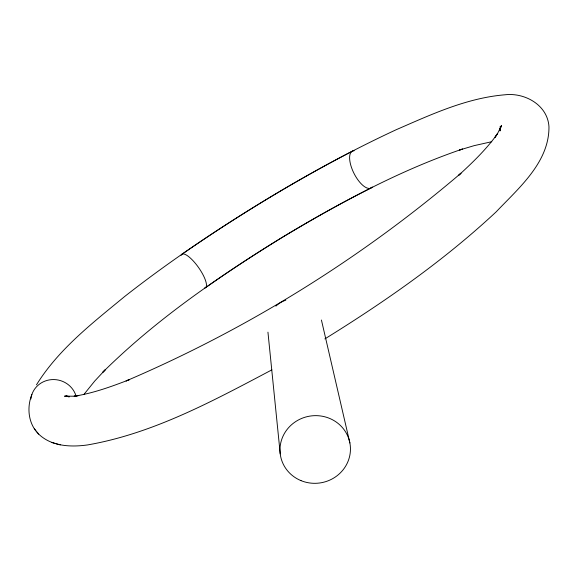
<?xml version="1.0" encoding="UTF-8"?>
<svg xmlns="http://www.w3.org/2000/svg" width="578" height="578" viewBox="0 0 578 578"><rect width="100%" height="100%" fill="white"/><g stroke="black" fill="none" stroke-linecap="round" stroke-linejoin="round"><path stroke-width="0.87" d="M499.999 130.881L500.23 129.45M500.028 130.787L500.729 126.77L499.739 129.956L501.581 125.412L497.933 132.803L495.021 137.354L497.672 133.489C486.524 149.232 472.472 162.642 458.303 175.64L461.02 173.169C360.809 258.662 247.189 329.171 126.062 380.953L129.458 379.63C111.503 386.574 93.231 393.228 74.143 396.248L77.994 395.706M31.869 394.514C26.595 407.642 28.264 423.949 38.712 434.129C51.507 446.462 70.856 447.271 87.516 444.937C153.445 433.493 213.318 400.742 271.862 369.877M36.465 384.847C58.588 349.119 92.661 322.9 124.66 296.507C156.27 271.696 189.201 248.619 222.884 226.735C278.589 190.747 336.215 157.541 396.414 129.624C431.166 114.538 466.692 97.949 504.926 94.792C524.896 92.415 547.662 105.088 548.963 126.719C549.324 162.31 518.639 188.153 496.17 211.851C444.07 260.476 385.331 301.441 324.858 338.903M83.774 394.593L94.749 381.025L105.138 369.877L102.862 372.174C156.277 319.316 218.715 276.595 282.476 237.24C339.813 202.835 399.073 170.662 462.537 149.023L459.459 150.042L474.148 145.649L491.755 141.704M205.493 287.714C258.185 250.599 313.449 217.061 370.997 188.016M181.788 254.356C236.453 216.447 293.4 181.774 352.457 151.118M78.76 395.598L73.377 396.205L64.483 396.168L69.353 396.544L65.87 395.923L68.992 396.848M51.702 442.452L55.575 443.536M56.413 443.803L60.278 444.887M67.886 396.4L69.216 396.855M34.297 428.703L35.988 430.783M36.999 432.033L38.712 434.129M321.426 320.031L349.878 442.965M267.946 332.162L280.236 453.896M500.389 128.583L500.302 126.199L500.346 128.735M275.879 306.109A27.274 26.545 -9.4 0 1 285.814 300.155M372.218 186.99A20.649 8.54 63.2 0 1 353.938 173.284A20.649 8.54 63.2 0 1 354.119 150.771M181.124 255.411A20.468 5.982 54.8 0 1 198.341 267.217A20.468 5.982 54.8 0 1 204.417 288.075M30.872 398.979A23.142 22.152 12 0 1 51.731 379.616A23.142 22.152 12 0 1 75.971 395.778M301.022 480.636A35.265 33.791 -9.4 0 0 350.246 445.349A35.265 33.791 -9.4 0 0 294.397 422.467A35.265 33.791 -9.4 0 0 301.022 480.636"/></g></svg>
